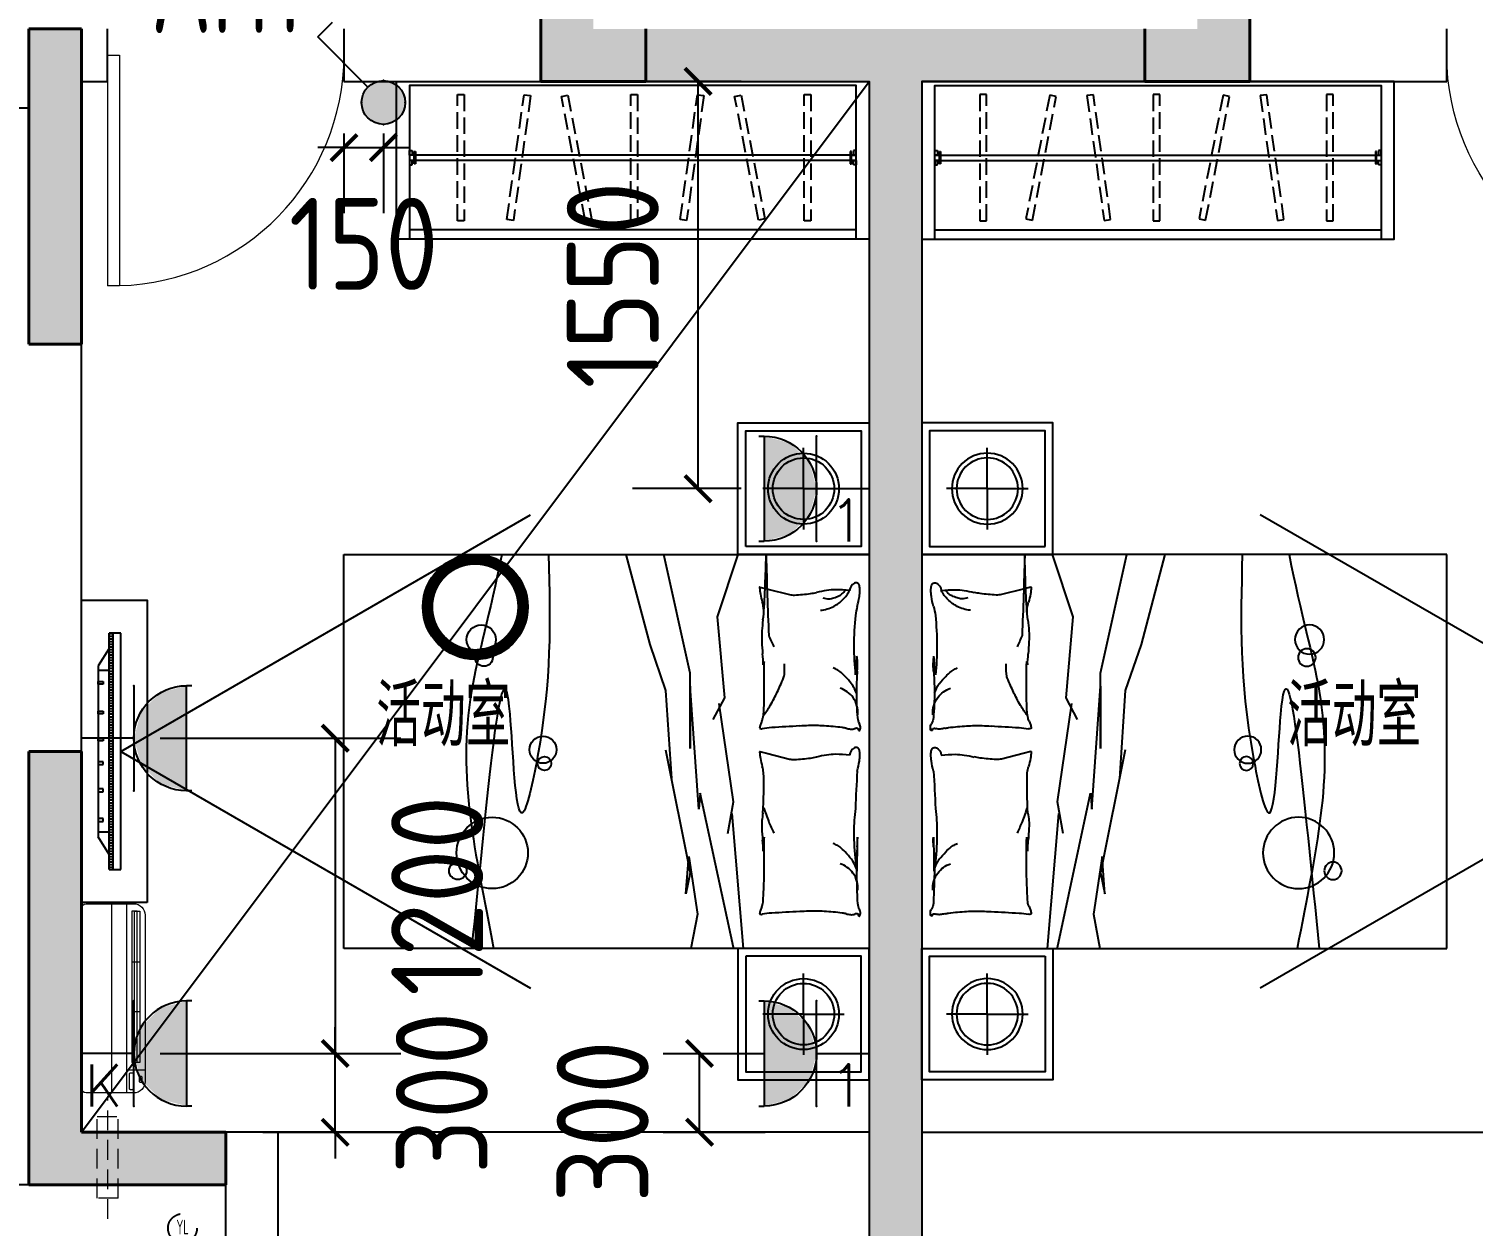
# Model space of a CAD drawing. Extents: x 3753737 to 4713801, y -857380 to 24339.
# Drawn here: x 4218313 to 4223813, y -708980 to -704423 of the extents above; entities that cross this region are included whole.
import ezdxf
from ezdxf.enums import TextEntityAlignment as Align

# ---------------------------------------------------------------- set-up
doc = ezdxf.new("R2010")
doc.units = 0
doc.header["$LTSCALE"] = 1000
doc.header["$MEASUREMENT"] = 0
for name, pattern in [('3.5方案汇报，与郭总、侯月琴确定户型_t8$0$高层_t8$0$DASH', [0.35, 0.25, -0.1]), ('DASH', [0.35, 0.25, -0.1]), ('HIDDEN', [0.375, 0.25, -0.125])]:
    doc.linetypes.add(name, pattern=pattern)
doc.layers.get('0').update_dxf_attribs({"linetype": 'CONTINUOUS'})
doc.layers.get('Defpoints').update_dxf_attribs({"linetype": 'CONTINUOUS'})
for name, color, linetype in [('!!电气', 1, 'CONTINUOUS'), ('3.5方案汇报，与郭总、侯月琴确定户型_t8$0$2020.03.04 -1安徽标准化洋房户型(UA）_t8_t8$0$A-家具-FURN', 251, 'CONTINUOUS'), ('3.5方案汇报，与郭总、侯月琴确定户型_t8$0$2020.03.04 -1安徽标准化洋房户型(UA）_t8_t8$0$fur', 252, 'CONTINUOUS'), ('3.5方案汇报，与郭总、侯月琴确定户型_t8$0$2020.03.04 -1安徽标准化洋房户型(UA）_t8_t8$0$FURN', 252, 'CONTINUOUS'), ('3.5方案汇报，与郭总、侯月琴确定户型_t8$0$2020.03.04 -1安徽标准化洋房户型(UA）_t8_t8$0$看线', 154, 'CONTINUOUS'), ('3.5方案汇报，与郭总、侯月琴确定户型_t8$0$高层_t8$0$LS-家具-LB', 8, 'CONTINUOUS'), ('EQUIP-插座', 3, 'CONTINUOUS'), ('EQUIP-照明', 3, 'CONTINUOUS'), ('LS-家具-LB', 8, 'CONTINUOUS'), ('TEL_TEXT', 7, 'CONTINUOUS'), ('VPIPE-雨水', 4, 'DASH'), ('WALL', 252, 'CONTINUOUS'), ('保温', 6, 'CONTINUOUS')]:
    doc.layers.add(name, color=color, linetype=linetype)
for name, color, linetype, lineweight in [('COLUMN', 252, 'CONTINUOUS', 40), ('PUB_HATCH', 8, 'CONTINUOUS', 9), ('PUB_TEXT', 7, 'CONTINUOUS', 20), ('WINDOW', 146, 'CONTINUOUS', 20), ('平面-空调室内机', 176, 'CONTINUOUS', 9), ('平面-空调预留孔', 252, 'CONTINUOUS', 15)]:
    doc.layers.add(name, color=color, linetype=linetype, lineweight=lineweight)
doc.styles.add('_TEL_DIM', font='SIMPLEX', dxfattribs={"width": 0.8, "height": 3.5, "bigfont": 'HZTXT'})
doc.styles.get("Standard").update_dxf_attribs({"font": 'gbenor.shx', "bigfont": 'gbcbig.shx'})
doc.dimstyles.get("Standard").update_dxf_attribs({"dimscale": 100, "dimtxt": 3.5, "dimasz": 1, "dimexe": 2.5, "dimexo": 3, "dimgap": 1.5, "dimtad": 1, "dimdec": 0, "dimzin": 0, "dimdsep": 46, "dimtxsty": 'Standard', "dimblk": 'ARCHTICK', "dimcen": 0.09, "dimadec": 0, "dimazin": 0, "dimtfac": 1, "dimtdec": 0, "dimtix": 1, "dimtmove": 2, "dimatfit": 3, "dimfxl": 1, "dimtolj": 1, "dimtzin": 0, "dimarcsym": 0})

# ---------------------------------------------------------------- blocks, each defined once
blk = doc.blocks.new('GFDGFSDFGD')
at = {"layer": 'PUB_HATCH'}
for points in [[(431966.6, 370823.7), (431316.6, 370823.7), (431316.6, 370623.7), (431766.6, 370623.7), (431766.6, 368523.7), (432166.6, 368523.7), (432166.6, 368723.7), (431966.6, 368723.7)], [(434266.6, 370823.7), (434266.6, 368723.7), (434066.6, 368723.7), (434066.6, 368523.7), (434466.6, 368523.7), (434466.6, 370623.7), (434916.6, 370623.7), (434916.6, 370823.7)], [(429816.6, 368723.7), (429816.6, 367523.7), (430016.6, 367523.7), (430016.6, 368723.7)], [(430566.6, 364323.7), (430566.6, 364523.7), (430016.6, 364523.7), (430016.6, 365973.7), (429816.6, 365973.7), (429816.6, 364323.7)]]:
    blk.add_hatch(color=256, dxfattribs=at).paths.add_polyline_path(points)
at = {"layer": 'COLUMN', "color": 252}
for p, q in [((431766.6, 370623.7), (431766.6, 368523.7)), ((434466.6, 368523.7), (434466.6, 370623.7)), ((429816.6, 368723.7), (429816.6, 367523.7)), ((430016.6, 368723.7), (429816.6, 368723.7)), ((430016.6, 367523.7), (430016.6, 368723.7)), ((432166.6, 368523.7), (432166.6, 368723.7)), ((434066.6, 368723.7), (434066.6, 368523.7)), ((431766.6, 368523.7), (432166.6, 368523.7)), ((434066.6, 368523.7), (434466.6, 368523.7)), ((429816.6, 367523.7), (430016.6, 367523.7)), ((430016.6, 365973.7), (429816.6, 365973.7)), ((429816.6, 365973.7), (429816.6, 364323.7)), ((430016.6, 364523.7), (430016.6, 365973.7)), ((430566.6, 364523.7), (430016.6, 364523.7)), ((430566.6, 364323.7), (430566.6, 364523.7)), ((429816.6, 364323.7), (430566.6, 364323.7))]:
    blk.add_line(p, q, dxfattribs=at)
blk = doc.blocks.new('GDFGDGRD')
at = {"layer": '保温', "linetype": 'Continuous', "ltscale": 10}
h = blk.add_hatch(dxfattribs=at)
h.set_pattern_fill('HEX', color=251, scale=10, angle=90, style=0)
h.set_pattern_definition([(90, (-70765.891, -151624.736), (-16.49778, 1e-15), [9.525, -19.05]), (210, (-70765.891, -151624.736), (8.24889, -14.2874966), [9.525, -19.05]), (150, (-70765.891, -151615.211), (-8.24889, -14.2874966), [9.525, -19.05])])
h.paths.add_polyline_path([(434066.6, 368523.7), (434066.6, 368723.7), (432166.6, 368723.7), (432166.6, 368523.7)])
h = blk.add_hatch(dxfattribs=at)
h.set_pattern_fill('HEX', color=251, scale=10, angle=90, style=0)
h.set_pattern_definition([(90, (-70765.891, -152124.736), (-16.49778, 1e-15), [9.525, -19.05]), (210, (-70765.891, -152124.736), (8.24889, -14.2874966), [9.525, -19.05]), (150, (-70765.891, -152115.211), (-8.24889, -14.2874966), [9.525, -19.05])])
h.paths.add_polyline_path([(433016.7, 363923.7), (433216.7, 363923.7), (433216.7, 368523.7), (433016.7, 368523.7)])
blk = doc.blocks.new('dongkong')
at = {"layer": '平面-空调预留孔', "color": 8, "linetype": 'HIDDEN', "ltscale": 0.3}
for p, q in [((-603796, 210899.9), (-603796, 210431.5)), ((-603836, 210821), (-603836, 210510.8)), ((-603836, 210821), (-603756, 210821)), ((-603756, 210821), (-603756, 210510.8))]:
    blk.add_line(p, q, dxfattribs=at)
blk.add_lwpolyline([(-603756, 210510.8), (-603836, 210510.8)], dxfattribs=at)
blk = doc.blocks.new('A$C001338C2')
at = {"color": 8}
for p, q in [((845, 303.6), (55, 303.6)), ((109.1, 214.8), (109.1, 303.6)), ((0, 248.6), (0, 22)), ((900, 22), (900, 248.6)), ((22, 0), (878, 0))]:
    blk.add_line(p, q, dxfattribs=at)
at = {"color": 8, "lineweight": 5}
for p, q in [((864.6, 278.7), (144.5, 278.7)), ((144.5, 278.7), (144.5, 265.8)), ((387, 278.7), (144.5, 278.7)), ((144.5, 278.7), (144.5, 252.9)), ((387, 239.9), (387, 278.7)), ((864.6, 278.7), (622, 278.7)), ((622, 278.7), (622, 239.9)), ((864.6, 252.9), (864.6, 278.7)), ((900, 214.8), (0, 214.8)), ((144.5, 265.8), (864.6, 265.8)), ((144.5, 239.9), (144.5, 252.9)), ((144.5, 252.9), (864.6, 252.9)), ((864.6, 239.9), (144.5, 239.9)), ((622, 239.9), (387, 239.9)), ((864.6, 265.8), (864.6, 239.9)), ((900, 143.2), (0, 143.2))]:
    blk.add_line(p, q, dxfattribs=at)
at = {"color": 8}
for points in [[(73.1, 275), (56.8, 275, -0.414214), (51.3, 280.5), (51.3, 283.4, -0.414214), (56.8, 288.9), (73.1, 288.9, -0.414214), (78.6, 283.4), (78.6, 280.5, -0.414214)], [(89.2, 226.4), (22.2, 226.4, -0.414214), (16.7, 231.9), (16.7, 243.1, -0.414214), (22.2, 248.6), (89.2, 248.6, -0.414214), (94.7, 243.1), (94.7, 231.9, -0.414214)]]:
    blk.add_lwpolyline(points, format="xyb", close=True, dxfattribs=at)
for centre, radius, start, end in [((55, 248.6), 55, 90, 180), ((845, 248.6), 55, 360, 90), ((22, 22), 22, 180, 270), ((878, 22), 22, 270, 360)]:
    blk.add_arc(centre, radius, start, end, dxfattribs=at)
blk = doc.blocks.new('3.5方案汇报，与郭总、侯月琴确定户型_t8$0$2020.03.04 -1安徽标准化洋房户型(UA）_t8_t8$0$A-F-Bed1500-4')
at = {"color": 252}
for p, q in [((-750, 0), (750, 0)), ((-750, -2000), (-750, 0)), ((750, 0), (750, -2000)), ((-617.8, -386.2), (-597.1, -303.6)), ((8.5, -386.2), (29.2, -303.6)), ((-625.3, -416.2), (-617.8, -386.2)), ((1, -416.2), (8.5, -386.2)), ((750, -478.8), (236.2, -522.2)), ((-511.9, -577.2), (-750, -498.5)), ((-203.9, -549.7), (-511.9, -577.2)), ((-121.4, -593.7), (-203.9, -549.7)), ((192.2, -516.7), (-181.9, -571.7)), ((746.3, -516.7), (159.2, -643.1)), ((313.2, -538.7), (192.2, -516.7)), ((219.7, -648.6), (-247.9, -681.6)), ((159.2, -643.1), (219.7, -648.6)), ((399.8, -687.1), (619.8, -654.1)), ((619.8, -654.1), (750, -678.8)), ((-297.4, -681.6), (-750, -781.9)), ((-11.3, -681.6), (-297.4, -681.6)), ((-247.9, -681.6), (-11.3, -681.6)), ((-5.8, -775.1), (461.8, -681.6)), ((542.8, -698.1), (399.8, -687.1)), ((461.8, -681.6), (542.8, -698.1)), ((-231.4, -775.1), (103.3, -753.3)), ((-407.4, -835.5), (-231.4, -775.1)), ((-750, -926.6), (-407.4, -835.5)), ((750, -2000), (-750, -2000))]:
    blk.add_line(p, q, dxfattribs=at)
for points in [[(-221.2, -48.4, 0.027842), (-245, -59.1, 0.048685), (-257.6, -67.1, 0.023666), (-285.5, -91.5, 0.031223), (-304.5, -112.2, 0.046801), (-309.6, -119.9, 0.023191), (-317.6, -136.6)], [(-139.2, -42.8, 0.088153), (-173.8, -46.3, 0.088153), (-205, -61.5, 0.077547), (-226.6, -83.1, 0.077547), (-240.7, -110.3)], [(-135.5, -403.1, 0.016108), (-174.4, -376.8, 0.024599), (-201.2, -361.8, 0.009477), (-250.3, -338.5, 0.015937), (-280.1, -326.1, 0.072521), (-296.4, -322.5, 0.033339), (-332.7, -322.4)], [(-521.7, -401.5, 0.009729), (-744.4, -392.5, 0.002723), (-441.6, -382.4, 0.007971), (-419.8, -373.4, 0.007971), (-398.4, -363.6)], [(213.5, -401.5, 0.009729), (240.8, -392.5, 0.009729), (267.7, -382.4, 0.007971), (289.4, -373.4, 0.007971), (310.9, -363.6)]]:
    blk.add_lwpolyline(points, format="xyb", dxfattribs=at)
for centre, radius in [((-6.3, -1241.9), 51.6), ((46.1, -1236.6), 26.2), ((386.6, -1435.5), 135.8), ((-425.4, -1477.4), 55.7), ((-357.3, -1467), 33.5), ((454.7, -1566.4), 33.1)]:
    blk.add_circle(centre, radius, dxfattribs=at)
for centre, radius, start, end in [((-628.3, -50), 13.1, 101.2724, 206.5805), ((-613.2, -125.8), 90.4, 90, 101.2724), ((-613.2, -196.5), 161.1, 81.5628, 90), ((-634.3, -338.6), 304.8, 74.256, 81.5628), ((-485.9, 187.9), 242.2, 254.256, 262.4531), ((-402.1, 1074.8), 1132.9, 264.1433, 270.0013), ((-402.1, 990.8), 1049, 270, 276.0867), ((-335.3, -196.9), 152.4, 92.5386, 100.1899), ((-468.1, -1934), 1890.1, 84.6187, 86.79), ((-329.2, -334), 289.7, 85.1982, 92.5386), ((-231.9, 824.8), 873.2, 265.1982, 269.4243), ((-225.6, 1445.8), 1494.3, 269.4243, 271.9079), ((-203.2, 772.7), 820.8, 271.9079, 275.2592), ((-132.9, 9.1), 53.9, 275.2592, 300.6513), ((-90.7, -62.2), 28.9, 85.6975, 120.6513), ((-90.4, -58.4), 25.1, 68.2117, 85.6975), ((-72.2, -48.6), 15.6, 158.0096, 201.421), ((-82.7, -44.4), 4.28, 78.1069, 158.0096), ((-117.3, -66.3), 32.8, 351.8665, 21.421), ((-81.3, -37.9), 2.32, 258.1069, 19.564), ((-82.4, -38.3), 3.42, 19.564, 68.2117), ((-2.1, -50), 13.1, 101.2724, 206.5805), ((13, -125.8), 90.4, 90, 101.2724), ((13, -196.5), 161.1, 81.5628, 90), ((-8, -338.6), 304.8, 74.256, 81.5628), ((347.8, 4073.2), 4127.5, 266.206, 268.1915), ((307.2, 624.5), 682.7, 262.4531, 270), ((307.2, 990.8), 1049, 270, 276.0867), ((338.9, -334), 289.7, 85.1982, 92.5386), ((498.7, 6156.8), 6203.8, 268.40567, 269.60458), ((436.3, 824.8), 873.2, 265.1982, 269.4243), ((362.3, 474.1), 529.3, 276.0867, 280.1899), ((530.3, -267.1), 234, 110.8603, 117.2396), ((442.5, 1445.8), 1494.3, 269.4243, 271.9079), ((521.6, -141.7), 99.2, 105.9352, 126.0864), ((443.4, 2582.7), 2630.7, 271.0647, 272.9365), ((521.6, -141.7), 99.2, 85.7841, 105.9352), ((573.2, 9.1), 53.9, 275.2592, 300.6513), ((615.4, -62.2), 28.9, 85.6975, 120.6513), ((615.7, -58.4), 25.1, 68.2117, 85.6975), ((633.9, -48.6), 15.6, 158.0096, 201.421), ((588.9, -66.3), 32.8, 351.8665, 21.421), ((623.5, -44.4), 4.28, 78.1069, 158.0096), ((624.8, -37.9), 2.32, 258.1069, 19.564), ((623.8, -38.3), 3.42, 19.564, 68.2117), ((-609.5, -40.6), 34.2, 206.5805, 265.5998), ((-123.4, -127.8), 491.8, 173.7676, 180), ((-666.9, -163.1), 89.9, 41.4429, 53.7359), ((-676.3, -199.1), 139.9, 45.0976, 62.7964), ((-639, -138.5), 52.6, 25.3551, 41.4429), ((-676.3, -199.1), 139.9, 27.3988, 45.0976), ((814.4, -224.8), 913.1, 172.3191, 176.6313), ((106.1, -129.3), 198.3, 167.8905, 172.3191), ((-328.3, -36.1), 246, 347.8905, 351.8665), ((16.8, -40.6), 34.2, 206.5805, 265.5998), ((502.9, -127.8), 491.8, 173.7676, 180), ((538.6, -254), 225.2, 133.8115, 140.9651), ((653.8, -374.1), 391.6, 128.3886, 133.8115), ((458.3, -127.3), 76.8, 117.2396, 128.3886), ((521.6, -141.7), 99.2, 143.8234, 161.5603), ((521.6, -141.7), 99.2, 126.0864, 143.8234), ((1520.6, -224.8), 913.1, 172.3191, 176.6313), ((812.3, -129.3), 198.3, 167.8905, 172.3191), ((377.8, -36.1), 246, 347.8905, 351.8665), ((-411.2, -127.8), 204, 180, 189.6844), ((257.2, -13.7), 882, 189.6844, 192.1984), ((-728, -180.6), 151.1, 21.8149, 25.3551), ((-778.6, -200.9), 205.6, 18.7799, 21.8149), ((-637.1, -152.8), 56.2, 0, 18.7799), ((-672.5, -152.8), 91.5, 345.3149, 0), ((-676.3, -199.1), 139.9, 16.515, 27.3988), ((-676.3, -199.1), 139.9, 5.6311, 16.515), ((215.1, -127.8), 204, 180, 189.6844), ((883.5, -13.7), 882, 189.6844, 192.1984), ((534.8, -214.8), 200.2, 151.6832, 156.9972), ((402, -143.2), 49.3, 140.9651, 151.6832), ((-914.9, -267.1), 317.1, 8.0051, 12.1984), ((580.5, -211.1), 678.7, 176.6313, 181.6331), ((-288.6, -267.1), 317.1, 8.0051, 12.1984), ((1286.7, -211.1), 678.7, 176.6313, 181.6331), ((-1253.2, -314.6), 658.8, 2.6649, 8.0051), ((1266.7, -191.5), 1365.2, 181.6331, 183.055), ((13519.6, 462.4), 13635.6, 183.05496, 183.50486), ((-627, -314.6), 658.8, 2.6649, 8.0051), ((1972.9, -191.5), 1365.2, 181.6331, 183.055), ((14225.8, 462.4), 13635.6, 183.05496, 183.50486), ((-662.8, -287.2), 67.7, 345.9548, 2.6649), ((-36.5, -287.2), 67.7, 345.9548, 2.6649), ((230.2, -351.5), 321.2, 183.5049, 189.9984), ((936.3, -351.5), 321.2, 183.5049, 189.9984), ((-624.4, -416.4), 0.917, 165.9551, 274.0829), ((-643.6, -147.3), 270.8, 274.0829, 279.4841), ((-636.8, -187.8), 229.7, 279.4841, 287.3864), ((-532.4, -521.2), 119.7, 96.4341, 107.3864), ((-529.5, -547.2), 145.9, 78.4414, 96.4341), ((-433.2, 75.2), 484.2, 262.0392, 271.8979), ((-484.5, 994.5), 1404.8, 272.7491, 274.6176), ((-273.5, -1618.3), 1216.5, 92.6096, 94.6176), ((-244.8, -6117.7), 5718.5, 89.7135, 90.9704), ((-321, -340.7), 62.9, 250.7863, 262.776), ((-222.1, -1563.3), 1164, 86.426, 89.7135), ((-158.6, -547.2), 145.9, 77.131, 86.426), ((-136.2, -449.1), 45.3, 62.7159, 77.131), ((-80.3, -340.6), 76.7, 242.7159, 253.7788), ((-77.3, -330.3), 87.5, 253.7788, 262.8796), ((-87.9, -415.8), 1.32, 262.8796, 343.3022), ((-105.2, -410.6), 19.3, 343.3022, 9.9984), ((1.9, -416.4), 0.917, 165.9551, 274.0829), ((-17.3, -147.3), 270.8, 274.0829, 279.4841), ((-10.6, -187.8), 229.7, 279.4841, 287.3864), ((93.9, -521.2), 119.7, 96.4341, 107.3864), ((135.8, -2065.3), 1664, 86.5821, 91.9051), ((281, -178.9), 230.1, 258.4414, 272.7491), ((224.7, 994.5), 1404.8, 272.7491, 274.6176), ((423.3, -6117.7), 5718.5, 89.7135, 90.9704), ((412.3, 653.9), 1057.4, 265.3453, 268.2684), ((435.7, -1618.3), 1216.5, 92.6096, 94.6176), ((446.1, -1563.3), 1164, 86.426, 89.7135), ((495.2, -1386.3), 985.1, 85.0595, 88.6357), ((570, -449.1), 45.3, 62.7159, 77.131), ((625.9, -340.6), 76.7, 242.7159, 253.7788), ((628.9, -330.3), 87.5, 253.7788, 262.8796), ((618.2, -415.8), 1.32, 262.8796, 343.3022), ((601, -410.6), 19.3, 343.3022, 9.9984)]:
    blk.add_arc(centre, radius, start, end, dxfattribs=at)
for points, knots in [([(-750, -1220.9), (-476.8, -1214.8), (-219.5, -1206.6), (406.7, -1343.6), (-750, -1378.3), (203.9, -1456.5), (750, -1514.1)], [0, 0, 0, 0, 692.785923, 915.160849, 1290.08623, 2337.669759, 2337.669759, 2337.669759, 2337.669759]), ([(-750, -1398.9), (-520.4, -1444.7), (-9, -1599.5), (374.4, -1500.2), (750, -1430.3)], [0, 0, 0, 0, 470.099243, 1589.098475, 1589.098475, 1589.098475, 1589.098475])]:
    blk.add_open_spline(points, degree=3, knots=knots, dxfattribs=at)
blk = doc.blocks.new('3.5方案汇报，与郭总、侯月琴确定户型_t8$0$2020.03.04 -1安徽标准化洋房户型(UA）_t8_t8$0$VCBCXVBCXVBV')
at = {"color": 252}
for p, q in [((212022, 120965.5), (212022, 121120.5)), ((212022, 120965.5), (211867, 120965.5)), ((212022, 120965.5), (212022, 120810.5)), ((212022, 120965.5), (212177, 120965.5)), ((212022, 118965.5), (212022, 119120.5)), ((212022, 118965.5), (211867, 118965.5)), ((212022, 118965.5), (212022, 118810.5)), ((212022, 118965.5), (212177, 118965.5))]:
    blk.add_line(p, q, dxfattribs=at)
for points in [[(211772, 120715.5), (211772, 121215.5), (212272, 121215.5), (212272, 120715.5)], [(211802, 120745.5), (211802, 121185.5), (212242, 121185.5), (212242, 120745.5)], [(211772, 119215.5), (211772, 118715.5), (212272, 118715.5), (212272, 119215.5)], [(211802, 119185.5), (211802, 118745.5), (212242, 118745.5), (212242, 119185.5)]]:
    blk.add_lwpolyline(points, close=True, dxfattribs=at)
for centre, radius in [((212022, 120965.5), 135), ((212022, 120965.5), 117), ((212022, 118965.5), 135), ((212022, 118965.5), 117)]:
    blk.add_circle(centre, radius, dxfattribs=at)
at = {"layer": '3.5方案汇报，与郭总、侯月琴确定户型_t8$0$2020.03.04 -1安徽标准化洋房户型(UA）_t8_t8$0$A-家具-FURN', "color": 252, "rotation": 270}
blk.add_blockref('3.5方案汇报，与郭总、侯月琴确定户型_t8$0$2020.03.04 -1安徽标准化洋房户型(UA）_t8_t8$0$A-F-Bed1500-4', (212272, 119965.5), dxfattribs=at)
blk = doc.blocks.new('3.5方案汇报，与郭总、侯月琴确定户型_t8$0$2020.03.04 -1安徽标准化洋房户型(UA）_t8_t8$0$sdfgsdfgsdfg')
at = {"layer": '3.5方案汇报，与郭总、侯月琴确定户型_t8$0$2020.03.04 -1安徽标准化洋房户型(UA）_t8_t8$0$FURN'}
h = blk.add_hatch(dxfattribs=at)
h.set_pattern_fill('ANSI31', color=256, scale=100, angle=225, style=0)
h.set_pattern_definition([(360, (-130272.125, -44238.089), (4e-15, 9.152), [])])
h.paths.add_polyline_path([(-68957.8, -54984.3), (-68957.8, -54178.9), (-68972, -54178.9), (-68972, -54984.3)])
for p, q in [((-68997.5, -54581.6), (-70393.9, -53775.4)), ((-68957.8, -54178.9), (-68997.5, -54178.9)), ((-68997.5, -54178.9), (-68997.5, -54984.3)), ((-68972, -54178.9), (-68972, -54984.3)), ((-68957.8, -54178.9), (-68957.8, -54984.3)), ((-68957.8, -54230.8), (-68920, -54290.5)), ((-68957.8, -54306.5), (-68920, -54306.5)), ((-68920, -54872.7), (-68920, -54290.5)), ((-68937.6, -54343.1), (-68937.6, -54352.6)), ((-68920, -54343.1), (-68937.6, -54343.1)), ((-68937.6, -54352.6), (-68920, -54352.6)), ((-68920, -54352.6), (-68920, -54343.1)), ((-68937.6, -54444.2), (-68937.6, -54453.8)), ((-68920, -54444.2), (-68937.6, -54444.2)), ((-68937.6, -54453.8), (-68920, -54453.8)), ((-68920, -54453.8), (-68920, -54444.2)), ((-68937.6, -54536.4), (-68937.6, -54546)), ((-68920, -54536.4), (-68937.6, -54536.4)), ((-68937.6, -54546), (-68920, -54546)), ((-68920, -54546), (-68920, -54536.4)), ((-68997.5, -54581.6), (-70393.9, -55387.8)), ((-68937.6, -54626.8), (-68937.6, -54617.2)), ((-68937.6, -54617.2), (-68920, -54617.2)), ((-68920, -54626.8), (-68937.6, -54626.8)), ((-68920, -54617.2), (-68920, -54626.8)), ((-68937.6, -54719), (-68937.6, -54709.4)), ((-68937.6, -54709.4), (-68920, -54709.4)), ((-68920, -54719), (-68937.6, -54719)), ((-68920, -54709.4), (-68920, -54719)), ((-68937.6, -54820.1), (-68937.6, -54810.6)), ((-68937.6, -54810.6), (-68920, -54810.6)), ((-68920, -54820.1), (-68937.6, -54820.1)), ((-68920, -54810.6), (-68920, -54820.1)), ((-68957.8, -54856.7), (-68920, -54856.7)), ((-68957.8, -54932.4), (-68920, -54872.7)), ((-68997.5, -54984.3), (-68957.8, -54984.3))]:
    blk.add_line(p, q, dxfattribs=at)
blk = doc.blocks.new('*U272')
at = {"layer": '3.5方案汇报，与郭总、侯月琴确定户型_t8$0$高层_t8$0$LS-家具-LB'}
for p, q in [((50, -280), (50, -263.4)), ((50, -263.4), (60.2, -263.4)), ((60.2, -263.4), (60.2, -280)), ((67.8, -313.4), (67.8, -267.1)), ((67.8, -267.1), (72.2, -267.1)), ((72.2, -267.1), (72.2, -313.4)), ((1727.8, -267.1), (1727.8, -313.4)), ((1732.2, -267.1), (1727.8, -267.1)), ((1732.2, -313.4), (1732.2, -267.1)), ((1739.8, -263.4), (1739.8, -280)), ((1750, -263.4), (1739.8, -263.4)), ((1750, -280), (1750, -263.4)), ((67.8, -280), (50, -280)), ((50, -280), (67.8, -280)), ((60.2, -280), (50, -280)), ((67.8, -300.5), (50, -300.5)), ((50, -300.5), (67.8, -300.5)), ((50, -300.5), (50, -317.1)), ((60.2, -300.5), (50, -300.5)), ((50, -317.1), (60.2, -317.1)), ((60.2, -317.1), (60.2, -300.5)), ((72.2, -313.4), (67.8, -313.4)), ((72.1, -280), (1727.8, -280)), ((72.1, -300.5), (1727.8, -300.5)), ((1727.8, -313.4), (1732.2, -313.4)), ((1732.2, -280), (1750, -280)), ((1732.2, -300.5), (1750, -300.5)), ((1739.8, -280), (1750, -280)), ((1739.8, -300.5), (1750, -300.5)), ((1739.8, -317.1), (1739.8, -300.5)), ((1750, -317.1), (1739.8, -317.1)), ((1750, -300.5), (1750, -317.1)), ((50, -565), (1750, -565)), ((50, -600), (1750, -600))]:
    blk.add_line(p, q, dxfattribs=at)
blk.add_lwpolyline([(50, -600), (50, -15), (1750, -15), (1750, -600), (1800, -600), (1800, 0), (0, 0), (0, -600), (50, -600)], dxfattribs=at)
at = {"layer": '3.5方案汇报，与郭总、侯月琴确定户型_t8$0$高层_t8$0$LS-家具-LB', "color": 251, "linetype": '3.5方案汇报，与郭总、侯月琴确定户型_t8$0$高层_t8$0$DASH', "ltscale": 0.25}
for points in [[(222.1, -50), (222.1, -530), (247.1, -530), (247.1, -50)], [(487.6, -52), (397, -523.3), (421.5, -528), (512.2, -56.7)], [(629.3, -54), (695, -529.5), (719.7, -526), (654.1, -50.5)], [(882.1, -50), (882.1, -530), (907.1, -530), (907.1, -50)], [(1147.6, -52), (1057, -523.3), (1081.5, -528), (1172.2, -56.7)], [(1289.3, -54), (1355, -529.5), (1379.7, -526), (1314.1, -50.5)], [(1542.1, -50), (1542.1, -530), (1567.1, -530), (1567.1, -50)]]:
    blk.add_lwpolyline(points, close=True, dxfattribs=at)
blk = doc.blocks.new('$DorLib2D$00000001')
for p, q in [((0.45, 0.975), (0.5, 0.975)), ((0.45, 0), (0.45, 0.975)), ((0.5, 0), (0.5, 0.975)), ((0.5, 0), (0.45, 0))]:
    blk.add_line(p, q)
at = {"lineweight": 13}
blk.add_arc((0.475, 0), 0.975, 91.46928, 180, dxfattribs=at)
blk = doc.blocks.new('A$C1C403CBE')
at = {"layer": '3.5方案汇报，与郭总、侯月琴确定户型_t8$0$2020.03.04 -1安徽标准化洋房户型(UA）_t8_t8$0$FURN', "ltscale": 0.3}
blk.add_lwpolyline([(9650, 1575), (9400, 1575), (9400, 2725), (9650, 2725)], close=True, dxfattribs=at)
at = {"layer": '3.5方案汇报，与郭总、侯月琴确定户型_t8$0$2020.03.04 -1安徽标准化洋房户型(UA）_t8_t8$0$看线', "color": 252, "ltscale": 10}
for p, q in [((12400, 700), (10150, 700)), ((12600, 700), (14850, 700))]:
    blk.add_line(p, q, dxfattribs=at)
at = {"layer": 'VPIPE-雨水', "color": 252}
blk.add_circle((9785, 335), 55, dxfattribs=at)
at = {"layer": 'WALL', "color": 252}
for p, q in [((9500, 4700), (9500, 4900)), ((10400, 4900), (10400, 4700)), ((14600, 4700), (14600, 4900)), ((9400, 1800), (9400, 4700)), ((9400, 4700), (9500, 4700)), ((10400, 4700), (11250, 4700)), ((11250, 4700), (12400, 4700)), ((12400, 4700), (12400, 100)), ((12600, 4700), (12600, 100)), ((12600, 4700), (13750, 4700)), ((13750, 4700), (14600, 4700)), ((9400, 700), (9400, 1800)), ((10150, 700), (9400, 700)), ((10150, 100), (10150, 700)), ((9300, 500), (8650, 500)), ((9950, 500), (9300, 500)), ((9950, -100), (9950, 500))]:
    blk.add_line(p, q, dxfattribs=at)
at = {"color": 252}
for name in ['GFDGFSDFGD', 'GDFGDGRD']:
    blk.add_blockref(name, (-420616.6, -363823.7), dxfattribs=at)
at = {"layer": '3.5方案汇报，与郭总、侯月琴确定户型_t8$0$2020.03.04 -1安徽标准化洋房户型(UA）_t8_t8$0$fur'}
blk.add_blockref('3.5方案汇报，与郭总、侯月琴确定户型_t8$0$2020.03.04 -1安徽标准化洋房户型(UA）_t8_t8$0$VCBCXVBCXVBV', (-199872, -117815.5), dxfattribs=at)
at = {"layer": '3.5方案汇报，与郭总、侯月琴确定户型_t8$0$2020.03.04 -1安徽标准化洋房户型(UA）_t8_t8$0$fur', "xscale": -1}
blk.add_blockref('3.5方案汇报，与郭总、侯月琴确定户型_t8$0$2020.03.04 -1安徽标准化洋房户型(UA）_t8_t8$0$VCBCXVBCXVBV', (224872, -117815.5), dxfattribs=at)
at = {"layer": '3.5方案汇报，与郭总、侯月琴确定户型_t8$0$2020.03.04 -1安徽标准化洋房户型(UA）_t8_t8$0$fur', "yscale": 1.1175, "zscale": 1.1175, "rotation": 180}
for p, xscale in [((-67554.7, -58844.9), 1.1175), ((92554.7, -58844.9), -1.1175)]:
    blk.add_blockref('3.5方案汇报，与郭总、侯月琴确定户型_t8$0$2020.03.04 -1安徽标准化洋房户型(UA）_t8_t8$0$sdfgsdfgsdfg', p, dxfattribs=dict(at, xscale=xscale))
at = {"layer": 'LS-家具-LB', "xscale": -1}
blk.add_blockref('*U272', (12400, 4700), dxfattribs=at)
at = {"layer": 'LS-家具-LB'}
blk.add_blockref('*U272', (12600, 4700), dxfattribs=at)
at = {"layer": 'WINDOW', "color": 252, "xscale": 900, "zscale": 900}
for p, yscale, rotation in [((9950, 4800), 900, 179.9999999988986), ((15050, 4800), -900, 1.101422729913818e-09)]:
    blk.add_blockref('$DorLib2D$00000001', p, dxfattribs=dict(at, yscale=yscale, rotation=rotation))
at = {"layer": '平面-空调室内机', "color": 252, "ltscale": 0.3, "rotation": 180}
blk.add_blockref('dongkong', (-594295.9, 211270.8), dxfattribs=at)
at = {"layer": '平面-空调预留孔', "color": 252, "xscale": -0.800000000046565, "yscale": 0.800000000046565, "zscale": 0.800000000046565, "rotation": 269.9999997665698}
blk.add_blockref('A$C001338C2', (9400.2, 850), dxfattribs=at)
at = {"layer": 'PUB_TEXT', "color": 252}
for p in [(10523.2, 2168.3), (13992, 2168.3)]:
    blk.add_text('活动室', height=236.31, dxfattribs=at).set_placement(p)
at = {"layer": 'PUB_TEXT', "color": 252, "width": 0.6}
blk.add_text('YL', height=56, dxfattribs=at).set_placement((9762.4, 311.2))
blk = doc.blocks.new('$equip$00001150')
at = {"const_width": 0.1}
blk.add_lwpolyline([(-0.45, 0, 1), (0.45, 0, 1)], format="xyb", close=True, dxfattribs=at)
blk.add_circle((0, 0), 0.5)
at = {"flags": 9}
blk.add_attdef('A', (0, 0), '', height=0.00002, dxfattribs=at)
blk = doc.blocks.new('$equip$00001237')
for p, q in [((-0.5, 1.05), (-0.5, 1)), ((-0.5, 1), (0.5, 1)), ((0.5, 1.05), (0.5, 1)), ((0.5, 0.5), (-0.5, 0.5)), ((0, 0.5), (0, 0))]:
    blk.add_line(p, q)
blk.add_arc((0, 1), 0.5, 180, 0)
for p in [(0, 1), (-0.5, 0.5), (0.5, 0.5), (0, 0)]:
    blk.add_point(p)
for points in [[(0.433, 0.75), (-0.433, 0.75), (0.5, 1), (-0.5, 1)], [(0.25, 0.567), (-0.25, 0.567), (0.433, 0.75), (-0.433, 0.75)], [(0, 0.5), (0, 0.5), (0.25, 0.567), (-0.25, 0.567)]]:
    blk.add_solid(points)
at = {"flags": 9}
blk.add_attdef('A', (0, 0), '', height=0.00002, dxfattribs=at)
blk = doc.blocks.new('_ArchTick')
at = {"color": 0, "linetype": 'ByBlock', "const_width": 0.15}
blk.add_lwpolyline([(-0.5, -0.5), (0.5, 0.5)], dxfattribs=at)
blk = doc.blocks.new('*D204')
at = {"layer": '!!电气', "color": 0, "lineweight": -2, "transparency": 16777216}
for p, q in [((4219513.4, -704821.2), (4219513.4, -705124.7)), ((4219663.4, -704821.2), (4219663.4, -705124.7)), ((4219513.4, -704874.7), (4219413.4, -704874.7)), ((4219513.4, -704874.7), (4219663.4, -704874.7)), ((4219663.4, -704874.7), (4219763.4, -704874.7))]:
    blk.add_line(p, q, dxfattribs=at)
at = {"layer": 'Defpoints', "color": 0, "transparency": 16777216}
for p in [(4219513.4, -704521.2), (4219663.4, -704521.2), (4219663.4, -704874.7)]:
    blk.add_point(p, dxfattribs=at)
at = {"layer": '!!电气', "color": 0, "lineweight": -2, "transparency": 16777216, "xscale": 100, "yscale": 100, "zscale": 100}
blk.add_blockref('_ArchTick', (4219513.4, -704874.7), dxfattribs=at)
at = {"layer": '!!电气', "color": 0, "lineweight": -2, "transparency": 16777216, "xscale": 100, "yscale": 100, "zscale": 100, "rotation": 180}
blk.add_blockref('_ArchTick', (4219663.4, -704874.7), dxfattribs=at)
at = {"layer": '!!电气', "color": 0, "transparency": 16777216, "insert": (4219588.4, -705241), "char_height": 350, "attachment_point": 5}
blk.add_mtext('\\A1;150', dxfattribs=at)
blk = doc.blocks.new('$equip$00001962')
for p, q in [((0.147, 0.356), (0.625, 0.833)), ((0.625, 0.833), (0.766, 0.692))]:
    blk.add_line(p, q)
blk.add_circle((0, 0.208), 0.208)
for p in [(0, 0.417), (-0.208, 0.208), (0.208, 0.208), (0, 0)]:
    blk.add_point(p)
for points in [[(0, 0.417), (0, 0.417), (-0.104, 0.389), (0.104, 0.389)], [(-0.18, 0.313), (0.18, 0.313), (-0.208, 0.208), (0.208, 0.208)], [(-0.104, 0.389), (0.104, 0.389), (-0.18, 0.313), (0.18, 0.313)], [(-0.18, 0.104), (0.18, 0.104), (-0.208, 0.208), (0.208, 0.208)], [(-0.104, 0.028), (0.104, 0.028), (-0.18, 0.104), (0.18, 0.104)], [(0, 0), (0, 0), (-0.104, 0.028), (0.104, 0.028)]]:
    blk.add_solid(points)
at = {"layer": 'TEL_TEXT', "style": '_TEL_DIM', "flags": 1}
blk.add_attdef('A', text='', height=0.00002, dxfattribs=at).set_placement((0, 0), align=Align.MIDDLE_CENTER)
blk = doc.blocks.new('$equip$00001764')
for p, q in [((-0.5, 1.05), (-0.5, 1)), ((-0.5, 1), (0.5, 1)), ((0.5, 1.05), (0.5, 1)), ((0.5, 0.5), (-0.5, 0.5)), ((0, 0.5), (0, 0))]:
    blk.add_line(p, q)
blk.add_arc((0, 1), 0.5, 180, 0)
for p in [(-0.5, 0.5), (0.5, 0.5), (0, 0)]:
    blk.add_point(p)
for points in [[(0.433, 0.75), (-0.433, 0.75), (0.5, 1), (-0.5, 1)], [(0.25, 0.567), (-0.25, 0.567), (0.433, 0.75), (-0.433, 0.75)], [(0, 0.5), (0, 0.5), (0.25, 0.567), (-0.25, 0.567)]]:
    blk.add_solid(points)
at = {"color": 7, "style": '_TEL_DIM'}
blk.add_attdef('$TEXT$', text='', height=0.4, dxfattribs=at).set_placement((0.303, 0.211), align=Align.MIDDLE_CENTER)
at = {"color": 7, "style": '_TEL_DIM', "flags": 1}
blk.add_attdef('A', text='', height=0.00002, dxfattribs=at).set_placement((0, 0), align=Align.MIDDLE_CENTER)
blk = doc.blocks.new('*D205')
at = {"layer": '!!电气', "color": 0, "lineweight": -2, "transparency": 16777216}
for p, q in [((4218813.5, -707122.9), (4219729.9, -707122.9)), ((4219479.9, -707122.9), (4219479.9, -708323)), ((4218813.6, -708323), (4219729.9, -708323))]:
    blk.add_line(p, q, dxfattribs=at)
at = {"layer": 'Defpoints', "color": 0, "transparency": 16777216}
for p in [(4218513.5, -707122.9), (4218513.6, -708323), (4219479.9, -708323)]:
    blk.add_point(p, dxfattribs=at)
at = {"layer": '!!电气', "color": 0, "lineweight": -2, "transparency": 16777216, "xscale": 100, "yscale": 100, "zscale": 100}
for p, rotation in [((4219479.9, -707122.9), 90), ((4219479.9, -708323), 270)]:
    blk.add_blockref('_ArchTick', p, dxfattribs=dict(at, rotation=rotation))
at = {"layer": '!!电气', "color": 0, "transparency": 16777216, "insert": (4219868.4, -707722.9), "char_height": 350, "attachment_point": 5, "rotation": 90}
blk.add_mtext('\\A1;1200', dxfattribs=at)
blk = doc.blocks.new('*D206')
at = {"layer": '!!电气', "color": 0, "lineweight": -2, "transparency": 16777216}
for p, q in [((4220729.4, -708322.8), (4221117.4, -708322.8)), ((4220867.4, -708622.8), (4220867.4, -708322.8)), ((4220729.4, -708622.8), (4221117.4, -708622.8))]:
    blk.add_line(p, q, dxfattribs=at)
at = {"layer": 'Defpoints', "color": 0, "transparency": 16777216}
for p in [(4220429.4, -708322.8), (4220867.4, -708322.8), (4220429.4, -708622.8)]:
    blk.add_point(p, dxfattribs=at)
at = {"layer": '!!电气', "color": 0, "lineweight": -2, "transparency": 16777216, "xscale": 100, "yscale": 100, "zscale": 100}
for p, rotation in [((4220867.4, -708322.8), 90), ((4220867.4, -708622.8), 270)]:
    blk.add_blockref('_ArchTick', p, dxfattribs=dict(at, rotation=rotation))
at = {"layer": '!!电气', "color": 0, "transparency": 16777216, "insert": (4220498.5, -708581.6), "char_height": 350, "attachment_point": 5, "rotation": 90}
blk.add_mtext('\\A1;300', dxfattribs=at)
blk = doc.blocks.new('*D250')
at = {"layer": '!!电气', "color": 0, "lineweight": -2, "transparency": 16777216}
for p, q in [((4219479.9, -708323), (4219479.9, -708223)), ((4219203.9, -708323), (4219729.9, -708323)), ((4219479.9, -708622.9), (4219479.9, -708323)), ((4219203.9, -708622.9), (4219729.9, -708622.9)), ((4219479.9, -708622.9), (4219479.9, -708722.9))]:
    blk.add_line(p, q, dxfattribs=at)
at = {"layer": 'Defpoints', "color": 0, "transparency": 16777216}
for p in [(4218903.9, -708323), (4219479.9, -708323), (4218903.9, -708622.9)]:
    blk.add_point(p, dxfattribs=at)
at = {"layer": '!!电气', "color": 0, "lineweight": -2, "transparency": 16777216, "xscale": 100, "yscale": 100, "zscale": 100}
for p, rotation in [((4219479.9, -708323), 270), ((4219479.9, -708622.9), 90)]:
    blk.add_blockref('_ArchTick', p, dxfattribs=dict(at, rotation=rotation))
at = {"layer": '!!电气', "color": 0, "transparency": 16777216, "insert": (4219885.9, -708473), "char_height": 350, "attachment_point": 5, "rotation": 90}
blk.add_mtext('\\A1;300', dxfattribs=at)
blk = doc.blocks.new('*D251')
at = {"layer": '!!电气', "color": 0, "lineweight": -2, "transparency": 16777216}
for p, q in [((4221026.4, -704622.9), (4220612, -704622.9)), ((4220862, -706172.9), (4220862, -704622.9)), ((4221026.4, -706172.9), (4220612, -706172.9))]:
    blk.add_line(p, q, dxfattribs=at)
at = {"layer": 'Defpoints', "color": 0, "transparency": 16777216}
for p in [(4220862, -704622.9), (4221326.4, -704622.9), (4221326.4, -706172.9)]:
    blk.add_point(p, dxfattribs=at)
at = {"layer": '!!电气', "color": 0, "lineweight": -2, "transparency": 16777216, "xscale": 100, "yscale": 100, "zscale": 100}
for p, rotation in [((4220862, -704622.9), 90), ((4220862, -706172.9), 270)]:
    blk.add_blockref('_ArchTick', p, dxfattribs=dict(at, rotation=rotation))
at = {"layer": '!!电气', "color": 0, "transparency": 16777216, "insert": (4220537, -705397.9), "char_height": 350, "attachment_point": 5, "rotation": 90}
blk.add_mtext('\\A1;1550', dxfattribs=at)

msp = doc.modelspace()

# ---------------------------------------------------------------- linework, layer by layer
at = {"layer": '!!电气'}
msp.add_lwpolyline([(4218513.4, -708622.9), (4221513.4, -704622.9)], dxfattribs=at)

# ---------------------------------------------------------------- block references
msp.add_blockref('A$C1C403CBE', (4209113.4, -709322.9), dxfattribs=at)
at = {"layer": 'EQUIP-插座', "color": 2, "yscale": 400, "zscale": 400}
for p, xscale, rotation in [((4218313.5, -704722.9), 400, 90), ((4218513.5, -707122.9), -400, 270)]:
    msp.add_blockref('$equip$00001237', p, dxfattribs=dict(at, xscale=xscale, rotation=rotation))
at = {"layer": 'EQUIP-插座', "color": 4}
ref = msp.add_blockref('$equip$00001764', (4221513.4, -706172.9), dxfattribs=dict(at, xscale=-400, yscale=400, zscale=400, rotation=90))
ref.add_attrib('$TEXT$', '1', dxfattribs={"layer": '0', "color": 7, "height": 160, "style": '_TEL_DIM'}).set_placement((4221429, -706294.1), align=Align.MIDDLE_CENTER)
at = {"layer": 'EQUIP-插座', "color": 2}
ref = msp.add_blockref('$equip$00001764', (4218513.6, -708323), dxfattribs=dict(at, xscale=400, yscale=400, zscale=400, rotation=270))
ref.add_attrib('$TEXT$', 'K', dxfattribs={"layer": '0', "color": 7, "height": 160, "style": '_TEL_DIM'}).set_placement((4218598, -708444.3), align=Align.MIDDLE_CENTER)
at = {"layer": 'EQUIP-插座', "color": 4}
ref = msp.add_blockref('$equip$00001764', (4221513.4, -708322.8), dxfattribs=dict(at, xscale=-400, yscale=400, zscale=400, rotation=90))
ref.add_attrib('$TEXT$', '1', dxfattribs={"layer": '0', "color": 7, "height": 160, "style": '_TEL_DIM'}).set_placement((4221429, -708444.1), align=Align.MIDDLE_CENTER)
at = {"layer": 'EQUIP-照明', "color": 2, "xscale": 400, "yscale": 400, "zscale": 400, "rotation": 90}
msp.add_blockref('$equip$00001962', (4219746.8, -704703.1), dxfattribs=at)
at = {"layer": 'EQUIP-照明', "color": 2, "xscale": 400, "yscale": 400, "zscale": 400}
msp.add_blockref('$equip$00001150', (4220013.4, -706622.9), dxfattribs=at)

# ---------------------------------------------------------------- texts
at = {"layer": 'TEL_TEXT', "color": 4, "width": 0.6}
msp.add_text('AH1', height=500, dxfattribs=at).set_placement((4218779.1, -704438))

# ---------------------------------------------------------------- dimensions: what is measured, and where the dimension line sits
at = {"layer": '!!电气'}
dim = msp.add_linear_dim(base=(4219663.4, -704874.7), p1=(4219513.4, -704521.2), p2=(4219663.4, -704521.2), dimstyle='Standard', override={"dimzin": 8}, dxfattribs=at)
dim.commit()
dim.dimension.update_dxf_attribs({"geometry": '*D204', "text_midpoint": (4219588.4, -705241), "dimtype": 128})
at = {"layer": '!!电气', "color": 1}
dim = msp.add_linear_dim(base=(4220862, -704622.9), p1=(4221326.4, -706172.9), p2=(4221326.4, -704622.9), angle=90, dimstyle='Standard', override={"dimzin": 8}, dxfattribs=at)
dim.commit()
dim.dimension.update_dxf_attribs({"geometry": '*D251', "text_midpoint": (4220537, -705397.9)})
at = {"layer": '!!电气'}
for p1, p2, picture, middle in [((4218513.5, -707122.9), (4218513.6, -708323), '*D205', (4219868.4, -707722.9)), ((4218903.9, -708622.9), (4218903.9, -708323), '*D250', (4219885.9, -708473))]:
    dim = msp.add_linear_dim(base=(4219479.9, -708323), p1=p1, p2=p2, angle=90, dimstyle='Standard', override={"dimzin": 8}, dxfattribs=at)
    dim.commit()
    dim.dimension.update_dxf_attribs({"geometry": picture, "text_midpoint": middle, "dimtype": 128})
at = {"layer": '!!电气', "color": 1}
dim = msp.add_linear_dim(base=(4220867.4, -708322.8), p1=(4220429.4, -708622.8), p2=(4220429.4, -708322.8), angle=90, dimstyle='Standard', override={"dimzin": 8}, dxfattribs=at)
dim.commit()
dim.dimension.update_dxf_attribs({"geometry": '*D206', "text_midpoint": (4220498.5, -708581.6), "dimtype": 128})

doc.saveas('drawing.dxf')
